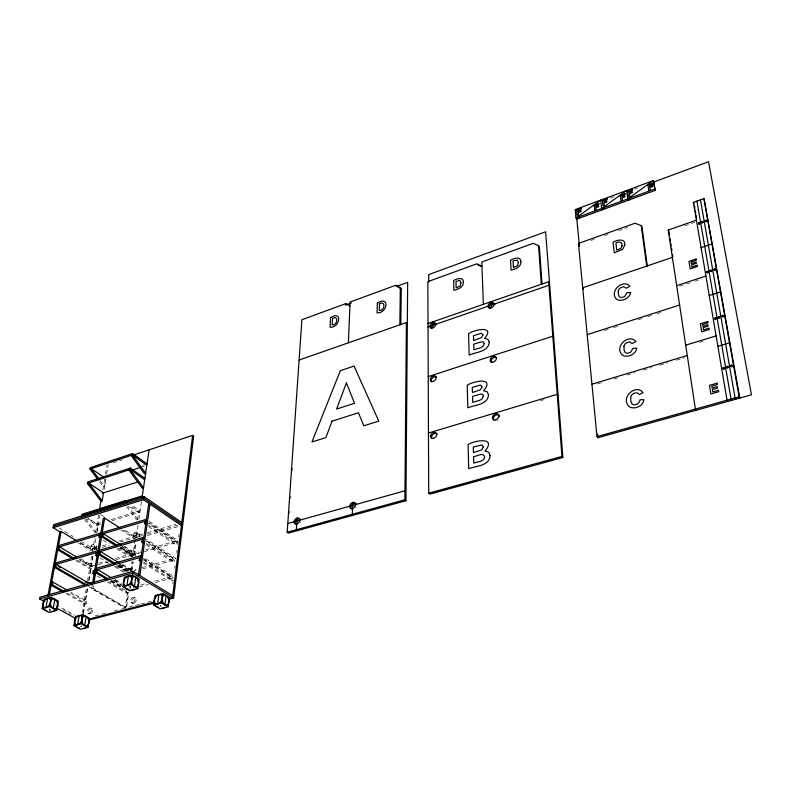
<?xml version="1.0" encoding="UTF-8"?>
<svg xmlns="http://www.w3.org/2000/svg" width="791" height="791" viewBox="0 0 791 791"><rect width="100%" height="100%" fill="white"/><g stroke="black" fill="none" stroke-linecap="round" stroke-linejoin="round"><path stroke-width="0.59" stroke-dasharray="3.96 2.97" d="M289.674 513.468L289.842 510.986M290.683 498.735L290.861 496.234M292.63 470.418L292.799 467.965M142.746 568.858L175.375 559.801L175.582 558.199L146.572 539.383M149.232 521.398L177.906 540.51L177.708 542.092L149.005 522.999M172.774 583.956L173.071 581.543M174.732 568.264L175.038 565.852M176.7 552.573L176.996 550.16M177.688 544.633L178.024 542.003L149.321 522.91M178.657 536.881L178.964 534.469M143.705 561.917L173.219 580.416L171.795 580.802L172.131 578.073L143.675 560.186M139.819 533.747A2.927 1.345 6.9 0 1 135.241 534.291A2.927 1.345 6.9 0 1 135.696 532.007A2.927 1.345 6.9 0 1 139.819 533.747L139.374 536.802A2.937 1.345 6.9 0 0 135.963 535.032A2.937 1.345 6.9 0 0 133.827 536.723A2.937 1.345 6.9 0 0 138.346 537.623M133.185 588.573L133.412 586.952M124.434 546.245L131.721 550.843L131.494 552.395L138.395 553.314L138.613 551.752L140.927 551.09M122.101 546.492L132.898 553.393L132.67 554.946L120.133 547.085M127.489 592.34L125.166 608.071L91.647 588.761L92.24 585.122M130.693 570.558L131.939 562.085M132.621 557.437L135.152 540.293M125.789 608.328L128.093 592.696M131.266 571.043L132.68 561.422M133.57 555.411L135.34 543.377M137.98 525.402L136.22 537.366L124.019 529.495M141.46 501.702L138.682 520.616L127.895 506.121M126.708 606.568L128.854 591.975M132.048 570.173L133.293 561.699M134.173 555.648L136.131 542.329M129.942 589.592L130.456 586.032A5.339 3.431 -57.2 0 0 130.653 588.257M135.32 556.676L135.696 554.076L124.217 546.858M133.56 536.021L134.015 532.956M129.032 568.304L128.795 569.896L135.755 570.795L135.983 569.213L129.032 568.304L122.921 564.566M107.388 582.047L126.066 593.062L126.461 590.383M131.415 556.963L131.662 555.233L120.163 548.034M137.545 519.756L138.593 512.637L128.656 506.003M91.647 588.761L93.031 588.375L93.635 584.737M83.342 613.193L87.613 587.693M88.839 580.406L92.913 556.113M99.636 481.897L103.354 486.821L104.59 486.425L105.717 479.732M83.342 613.401L87.811 586.774M88.819 580.723L93.081 555.302M94.099 549.251L95.929 538.355M96.937 532.303L99.785 515.356M104.046 489.936L105.865 479.039M106.676 474.195L108.308 464.515M65.89 593.497L84.855 604.116L86.17 603.77L86.614 601.12L70.834 592.232M75.798 560.542L90.688 569.362L91.983 568.996L92.409 566.435L79.673 558.851M96.324 549.419L96.828 546.403A2.887 1.285 7.6 0 0 92.695 544.722A2.887 1.285 7.6 0 0 92.389 546.927A2.887 1.285 7.6 0 0 96.828 546.403M90.599 548.657L91.113 545.642M94.96 565.703L88.157 564.823L88.414 563.291L80.998 558.861M82.027 613.539L86.516 586.833M87.534 580.762L91.825 555.272M92.438 551.634L94.821 537.485M95.642 532.63L98.618 514.951M102.87 489.659L104.659 479.03M105.48 474.165L107.032 464.93M49.447 611.275L49.873 608.971M610.494 198.037L614.034 196.722M634.333 189.207L637.783 187.932M590.798 240.543L594.259 239.307M604.631 235.609L608.091 234.373M618.473 230.665L627.698 227.383M684.749 225.831L694.884 222.281M112.984 462.962L122.338 459.858M679.766 286.144L690.286 282.703M694.963 281.171L701.973 278.867M142.34 465.415L144.674 464.653M142.123 466.828L144.466 466.067M604.413 330.598L609.08 329.096M613.757 327.603L618.433 326.11M638.297 319.752L642.974 318.249M647.651 316.756L652.328 315.263M656.995 313.77L661.672 312.267M100.605 522.811L97.115 523.879L88.028 518.115M111.066 519.618L140.126 510.749L132.196 505.429M100.358 524.285L96.868 525.343L86.763 518.945M111.986 520.735L139.908 512.242L129.981 505.597M699.323 342.493L703.99 341.069M540.411 400.721L545.128 399.297M597.521 383.912L602.218 382.498M613.974 378.968L618.681 377.554M626.907 375.082L635.133 372.61M643.37 370.139L651.596 367.667M659.823 365.195L668.059 362.733M676.285 360.261L684.512 357.789M96.502 547.57L92.952 548.618L81.592 541.677M102.425 545.83L109.534 543.743M119.016 540.965L142.706 533.994M147.442 532.6L175.869 524.245M93.872 549.775L97.441 548.736M102.108 547.362L109.296 545.256M119.748 542.191L142.489 535.527M147.225 534.133L180.417 524.403M147.462 535.537L181.416 525.61M98.746 563.162L105.816 561.145M115.229 558.446L132.898 553.393M145.554 549.775L177.906 540.51M92.409 566.435L91.113 566.801L79.436 559.86M98.489 564.695L107.922 562.005M116.168 559.652L133.007 554.847L120.469 546.986M135.696 554.076L134.351 554.461L121.824 546.591M138.395 553.314L143.013 551.989M144.17 551.663L178.024 542.003M141.807 567.592L175.582 558.199M140.462 585.053L146.325 583.471M154.542 581.247L173.328 576.174L143.893 557.596M86.614 601.12L85.299 601.467L68.471 592.004M139.058 586.981L148.451 584.45M155.501 582.552L173.555 577.687M126.066 593.062L127.43 592.696L108.763 581.672M95.167 615.912L106.973 612.827M114.052 610.978L126.54 607.715L93.031 588.375M128.913 607.092L139.562 604.314M140.749 603.998L152.584 600.913M128.735 586.358L131.079 586.655M88.414 563.291L94.08 564.023M131.721 550.843L138.613 551.752M62.894 609.752L71.259 614.3M55.706 604.739L74.868 615.2M87.89 613.173L89.076 613.826M90.866 607.953L92.043 608.605M67.205 593.131L86.17 603.77M88.592 586.408L125.858 607.893M131.336 602.604L132.502 603.286M134.312 597.274L135.479 597.966M97.006 575.927L101.159 578.369M111.264 580.179L121.616 586.329M77.103 560.166L91.983 568.996M111.511 580.91L121.873 587.051M110.928 581.167L121.29 587.308M110.137 581.286L127.766 591.717M115.041 580.03L121.25 583.728M79.673 559.771L88.157 564.823M113.785 580.317L122.032 585.221M113.667 580.416L121.952 585.34M115.071 579.309L121.25 582.987M99.973 557.853L109.207 563.459M114.339 566.574L124.592 572.793M80.069 542.933L92.676 550.615M117.058 565.802L126.283 571.418M77.726 542.675L91.41 551.001M115.694 566.188L124.929 571.794M119.52 564.388L129.744 570.647M58.87 527.795L73.326 536.624M119.184 565.397L128.389 571.023M118.957 565.466L128.172 571.082M118.423 565.417L128.666 571.666M80.296 542.557L92.695 550.121M117.819 565.783L127.044 571.399M121.903 564.626L131.108 570.271M119.619 564.28L130.446 570.756M117.978 548.292L131.583 556.785M103.008 540.194L108.248 543.457M116.623 548.677L129.19 556.518M120.677 547.501L133.224 555.371M119.322 547.896L132.928 556.409M143.28 562.955L171.795 580.802M143.082 558.495L172.537 577.044M143.655 559.257L173.12 577.806M88.038 518.56L98.133 524.957L96.759 533.154L85.893 519.104M123.228 530.049L135.627 538.028M146.009 544.692L174.06 562.757L174.396 560.077L146.394 541.973M120.855 529.782L135.33 539.086M146.394 543.605L175.473 562.361M100.635 514.427L104.699 517.047M146.78 540.886L175.81 559.682M146.345 541.014L175.375 559.801M147.917 524.908L176.66 543.951M148.55 526.687L176.294 545.029L176.62 542.399L147.907 523.335M84.617 519.499L94.762 532.6M100.141 480.503L104.59 486.425M126.57 506.527L136.645 519.974M498.31 419.981A3.589 2.709 -41.4 0 1 497.539 420.505M356.237 507.1A3.461 2.531 -50.5 0 1 355.742 507.862M300.728 521.862A3.391 2.403 -52.5 0 1 300.402 522.653M49.754 608.941A5.053 3.54 77.4 0 1 49.19 609.871M50.575 610.781A5.191 3.144 -58.2 0 1 50.001 608.971M81.068 625.839A4.934 3.352 78.4 0 1 80.553 626.749M81.493 626.868A5.062 3.164 -58.8 0 1 81.305 625.869M160.524 605.323A5.122 3.184 77.4 0 1 160.049 606.252M161.522 607.172A5.201 3.441 -57.7 0 1 160.771 605.352M130.456 586.032A5.25 3.362 76.5 0 1 129.655 588.128M93.298 550.309A2.887 1.275 7.6 0 1 90.629 548.549A2.887 1.275 7.6 0 1 94.129 547.856A2.887 1.275 7.6 0 1 96.186 549.735M135.024 535.823A2.927 1.345 6.9 0 0 139.592 535.27A2.927 1.345 6.9 0 0 135.469 533.539A2.927 1.345 6.9 0 0 135.024 535.823M92.142 548.43A2.887 1.285 7.6 0 0 96.581 547.906A2.887 1.285 7.6 0 0 92.438 546.235A2.887 1.285 7.6 0 0 92.142 548.43M133.046 602.416A3.055 1.968 -57.7 0 0 134.727 597.581A3.055 1.968 -57.7 0 0 130.703 599.825A3.055 1.968 -57.7 0 0 133.046 602.416M134.213 603.098A3.055 1.968 -57.8 0 0 135.884 598.273A3.055 1.968 -57.8 0 0 131.87 600.507A3.055 1.968 -57.8 0 0 134.213 603.098M90.708 613.658A3.006 1.879 -58.3 0 0 92.428 608.912A3.006 1.879 -58.3 0 0 88.552 611.097A3.006 1.879 -58.3 0 0 90.708 613.658M89.531 612.995A3.006 1.879 -58.3 0 0 91.252 608.249A3.006 1.879 -58.3 0 0 87.366 610.434A3.006 1.879 -58.3 0 0 89.531 612.995"/><path stroke-width="1.19" d="M349.919 306.028L345.746 303.635L301.895 319.722L287.192 532.254L288.329 533.114L405.941 500.713L407.662 282.318L396.153 286.54M405.941 500.713L404.893 499.774L406.386 322.53L299.107 360.053M399.851 324.814L400.305 287.627L395.816 285.254L350.087 302.043L348.396 342.819M400.819 324.656L401.245 288.685L400.305 287.627M352.321 514.279L352.746 502.394M296.368 529.723L297.119 518.026M132.799 455.27L192.628 435.386L172.487 597.324L168.918 598.253M168.879 599.262L173.644 598.026L193.666 436.187L192.628 435.386M168.157 606.796L169.333 597.482L162.887 593.557L154.927 595.653L153.681 604.977L160.187 608.843L168.157 606.796L161.68 602.91L153.681 604.977M164.924 604.858L166.12 595.524M161.68 602.91L162.887 593.557M157.676 603.948L158.902 594.605M137.842 588.603L139.196 579.121L132.394 574.978L124.325 577.203L122.902 586.704L129.764 590.778L137.842 588.603L130.999 584.5L122.902 586.704M139.829 575.512L149.983 504.154L148.579 504.589L138.376 575.917M141.243 561.679L139.206 560.404L139.611 557.625M143.932 543.358L141.846 542.013L142.242 539.284M144.832 521.289L144.446 523.968L145.86 523.543M140.61 557.339L140.847 555.678L96.532 568.264L96.265 569.896M143.24 538.997L143.468 537.366L99.508 550.21L99.241 551.821M145.93 520.962L146.157 519.351L102.543 532.452L102.286 534.034M134.43 586.556L135.805 577.054M141.975 498.192L149.074 449.861M130.999 584.5L132.394 574.978M133.017 571.339L39.866 597.205L39.55 598.856L132.769 573.05L133.017 571.339L172.695 595.653M181.416 525.61L143.478 499.714L143.942 496.55L53.709 524.641L53.126 527.716L60.363 532.116M126.946 585.607L128.35 576.095M125.255 500.772L125.018 502.275L81.72 515.752L81.977 514.279L125.255 500.772L127.232 502.107M144.901 478.298L130.337 468.064L130.11 469.518L143.507 487.76L142.212 488.166L128.804 469.943M147.017 463.892L132.601 453.559L132.374 454.983L145.643 473.206L144.358 473.621L131.079 455.408M88.009 627.362L89.502 618.295L82.847 614.637L75.461 616.585L73.909 625.661L80.613 629.26L88.009 627.362L81.315 623.743L73.909 625.661M107.022 579.447L95.622 572.694L97.006 572.308L97.461 569.56L110.908 577.568M113.983 563.924L98.608 554.57L99.982 554.165L100.427 551.475L118.838 562.747M116.188 545.928L101.545 536.763L102.909 536.357L103.344 533.717L121.082 544.88M94.93 574.701L92.854 573.475L93.308 570.736L94.693 570.351M97.916 556.607L95.869 555.361L96.314 552.672M99.261 534.934L98.826 537.573L100.18 537.168M84.677 625.552L86.179 616.476M97.451 552.345L97.718 550.734L55.607 563.034L55.311 564.626M100.279 534.637L100.546 533.055L58.752 545.602L58.465 547.154M92.448 583.906L103.275 518.491L104.63 518.075L120.133 528.052M94.03 582.314L104.63 518.075M81.315 623.743L82.847 614.637M102.187 500.792L103.512 492.872L88.701 483.014L102.187 500.792L100.932 501.187L87.445 483.43L87.692 481.996L130.337 468.064M77.607 624.702L79.14 615.616M101.119 500.08L99.587 509.177L142.321 495.848M97.412 478.941L89.986 469.083L90.233 467.669L132.601 453.559M56.715 610.415L58.386 601.19L51.375 597.334L43.91 599.4L42.16 608.635L49.24 612.432L56.715 610.415L49.655 606.598L42.16 608.635M53.195 608.516L54.886 599.271M49.655 606.598L51.375 597.334M45.908 607.617L47.628 598.372M49.368 594.703L61.154 531.414L75.867 540.372M61.668 591.144L51.128 585.241L52.453 584.865L52.957 582.166L67.68 590.452M84.677 584.786L54.46 567.384L55.775 566.999L56.27 564.349L89.531 583.62M72.614 558.654L57.723 549.844L59.028 549.448L59.513 546.848L76.49 556.953M48.053 594.97L59.859 531.809L61.154 531.414M576.807 219.137L655.146 190.394L653.91 181.96L653.178 180.655L575.205 209.575L576.006 217.911L576.807 219.137L578.785 217.713M604.403 208.31L602.406 209.744L601.615 208.498L626.66 190.493L627.747 198.887L628.509 200.163L630.467 198.768M627.747 198.887L653.178 180.655L655.146 190.394M653.218 182.217L708.528 161.74L751.45 394.798L597.858 437.71L596.978 436.612L578.448 243.43L635.005 223.23L641.224 225.603L641.976 226.879L647.315 266.162M654.414 189.089L576.006 217.911L600.676 200.123L601.615 208.498M345.489 305.099L351.253 302.993M727.789 401.413L727.048 400.206L693.4 202.377L703.99 198.59L739.842 398.051L739.101 396.825L703.99 198.59M696.179 410.242L695.398 409.066L668.237 230.052L696.426 220.175M428.02 323.509L548.667 281.734L549.518 282.901M428.03 326.95L548.934 285.254M672.38 257.382L582.71 287.815L583.54 289.012M701.093 247.642L712.029 243.935L712.731 245.24M89.986 469.083L132.374 454.983L146.81 465.306M676.671 285.65L705.928 276.049M131.593 470.259L140.956 467.214M428.238 376.595L552.81 336.195L553.67 337.332M587.199 334.662L679.607 305.039M709.24 295.537L720.522 291.919L721.244 293.204M102.266 493.268L137.812 481.927M53.412 526.173L143.715 498.132L181.604 524.057M53.126 527.716L143.478 499.714M685.698 345.173L716.112 335.908M428.465 433.043L557.22 394.304L558.11 395.401M591.945 384.179L687.27 355.505M717.872 346.3L729.539 342.8L730.261 344.055M58.208 547.234L100.625 534.528M101.98 534.123L146.246 520.864M54.945 564.725L97.679 552.276M99.053 551.871L143.675 538.869M95.869 555.361L97.234 554.966M141.846 542.013L143.28 541.598M51.633 582.542L52.957 582.166M96.077 569.955L141.045 557.22M92.854 573.475L94.238 573.089M139.206 560.404L140.65 559.998M596.978 436.612L739.101 396.825M287.795 523.543L404.962 490.766M287.192 532.254L404.893 499.774M428.712 493.198L561.946 456.427L562.856 457.485L429.75 494.157L428.712 493.198L427.842 281.645L476.933 263.789L481.956 266.162M88.997 619.076L154.917 601.902M89.067 620.015L154.581 602.979M85.349 582.008L92.211 582.878M542.062 284.236L539.373 246.851L538.542 245.675L533.144 243.351L481.808 262.019L483.36 304.347M477.823 264.916L480.829 266.34M396.756 286.312L401.245 288.685M39.55 598.856L43.881 601.209M56.893 608.279L75.313 618.285M52.453 584.865L64.041 591.361M55.775 566.999L87.02 585.024M58.425 566.425L60.492 567.622M59.028 549.448L73.909 558.278M97.006 572.308L107.368 578.448M132.769 573.05L173.644 598.026M99.982 554.165L115.348 563.538M102.909 536.357L117.543 545.533M89.423 484.745L87.445 483.43L130.11 469.518L144.684 479.732M103.947 477.289L91.232 468.668L98.657 478.535M143.942 496.55L181.792 522.505M345.746 303.635L346.715 304.654M406.386 322.53L407.335 323.578M731.794 400.295L731.052 399.079L696.92 201.112M735.808 399.168L735.076 397.952L700.45 199.856M668.237 230.052L668.968 231.338M693.4 202.377L694.102 203.702M694.508 206.075L694.913 208.458M695.319 210.841L695.734 213.224M696.139 215.607L696.545 217.99M669.156 232.544L669.522 234.967M670.076 238.585L670.442 241.008M670.808 243.42L671.173 245.833M671.549 248.255L671.915 250.668M672.469 254.297L672.834 256.709M641.224 225.603L646.712 266.092M576.718 218.168L579.437 246.377M597.512 434.061L597.858 437.71M562.856 457.485L545.612 231.773L428.722 274.606L428.762 282.001M548.667 281.734L561.946 456.427M538.542 245.675L541.301 284.285M490.895 301.737L491.152 307.847M432.815 321.848L432.855 327.889A3.302 2.274 -41.7 0 1 430.324 324.874A3.302 2.274 -41.7 0 1 435.327 323.133A3.302 2.274 -41.7 0 1 432.865 327.879M489.046 308.015A3.391 2.373 -38.9 0 1 491.053 304.08A3.391 2.373 -38.9 0 1 494.84 304.654M431.283 328.512A3.293 2.274 -41.6 0 1 432.321 324.617A3.293 2.274 -41.6 0 1 436.266 324.201M491.537 362.604A3.49 2.531 -39.9 0 1 492.19 358.748A3.49 2.531 -39.9 0 1 496.313 357.661M431.609 381.885A3.391 2.422 -43 0 1 432.351 378.088A3.391 2.422 -43 0 1 436.266 377.06M493.841 420.209A3.589 2.709 -41.4 0 1 495.235 415.512A3.589 2.709 -41.4 0 1 499.675 416.185M431.945 438.659A3.49 2.581 -44.8 0 1 433.043 434.328A3.49 2.581 -44.8 0 1 437.245 434.14M351.57 509.018A3.461 2.531 -50.5 0 1 351.461 505.133A3.461 2.531 -50.5 0 1 355.297 503.284M355.891 503.6A3.461 2.531 -50.5 0 1 356.336 504.085M295.537 524.008A3.391 2.403 -52.5 0 1 296.506 519.984A3.391 2.403 -52.5 0 1 300.175 519.203M46.659 610.87A5.053 3.54 77.4 0 1 44.83 609.891M43.08 606.568A5.053 3.54 77.4 0 1 43.95 601.951M57.466 603.632A5.191 3.144 -58.2 0 1 56.636 608.239M54.955 610.306A5.191 3.144 -58.2 0 1 51.217 611.305M79.051 627.757A4.934 3.352 78.4 0 1 75.689 625.958M74.749 623.624A4.934 3.352 78.4 0 1 75.521 619.086M88.819 621.677A5.062 3.164 -58.8 0 1 88.434 624.03M85.29 627.916A5.062 3.164 -58.8 0 1 83.371 628.4M158.645 607.251A5.122 3.184 77.4 0 1 155.402 605.323M154.433 602.9A5.122 3.184 77.4 0 1 154.581 599.163M155.056 598.233A5.122 3.184 77.4 0 1 155.698 597.581M168.76 600.952A5.201 3.441 -57.7 0 1 168.453 603.365M165.22 607.389A5.201 3.441 -57.7 0 1 163.154 607.923M128.152 589.127A5.25 3.362 76.5 0 1 124.721 587.09M123.712 584.589A5.25 3.362 76.5 0 1 124.424 579.843M137.812 580.821A5.339 3.431 -57.2 0 1 138.207 585.113M134.865 589.255A5.339 3.431 -57.2 0 1 131.87 589.602M518.362 262.454L517.64 265.568L513.418 267.605L513.043 260.981L517.265 260.031L518.362 262.454M520.873 261.643C521.368 267.071 515.218 269.069 511.085 270.166L510.541 260.16C513.478 258.588 520.844 255.691 520.873 261.643M379.453 304.031L379.294 310.448C384.94 311.278 385.84 299.621 379.453 304.031M377.337 303.18L377.089 312.86C387.481 313.641 390.171 295.013 377.337 303.18M460.975 282.832L460.194 285.907L456.14 287.865L456.012 281.309L460.016 280.439L460.975 282.832M332.536 318.555L332.21 324.883C337.549 325.704 338.766 314.343 332.536 318.555M463.378 282.061C463.714 287.291 457.94 289.338 453.866 290.366L453.678 280.479C456.476 278.867 463.625 276.286 463.378 282.061M330.559 317.695L330.055 327.247C339.843 328.087 343.057 309.815 330.559 317.695M730.835 365.729L731.408 366.441L732.347 365.501L732.11 366.47A1.453 1.127 -26.2 0 1 731.309 366.767C728.491 365.59 734.206 363.969 730.835 365.729M490.074 455.517C489.629 466.107 475.964 465.879 468.687 468.717L468.074 444.552C475.075 440.201 497.025 436.761 484.952 451.038L488.67 452.205L490.074 455.517M726.741 366.965L727.315 367.686L728.244 366.747L728.017 367.716A1.453 1.127 -26.5 0 1 727.216 368.003C724.388 366.826 730.133 365.205 726.741 366.965M488.512 394.749C487.938 404.893 474.808 404.824 467.827 407.82L467.244 385.187C473.562 381.074 495.334 376.743 483.568 390.724L487.157 391.693L488.512 394.749M723.162 368.151L723.725 368.863L724.665 367.924L724.427 368.893A1.444 1.127 -26.7 0 1 723.627 369.179C720.858 367.963 726.484 366.451 723.162 368.151M489.273 342.157C488.601 351.936 475.895 351.985 469.152 355.11L468.569 333.733C474.155 329.521 496.006 325.111 484.458 338.489L487.948 339.309L489.273 342.157M630.684 397.398L630.902 401.512L631.821 403.588A4.627 3.619 -32.7 0 0 634.145 404.784C637.071 405.041 639.79 402.688 640.008 399.752L643.973 399.692C643.182 405.437 636.666 408.888 631.297 407.632A9.166 7.168 -32.7 0 1 627.678 404.844C621.785 395.935 636.646 383.862 643.043 392.682L639.247 394.61C638.119 392.118 634.778 392.563 632.909 393.918A4.677 3.658 -32.7 0 0 630.981 396.301L630.684 397.398M722.232 316.005L722.796 316.667L723.696 315.747L723.468 316.677A1.414 1.058 -27 0 1 722.687 316.973C720.008 315.866 725.476 314.314 722.232 316.005M718.268 317.28L718.821 317.942L719.731 317.033L719.503 317.952A1.414 1.058 -27.3 0 1 718.722 318.249C716.003 317.142 721.56 315.599 718.268 317.28M714.797 318.486L715.351 319.149L716.25 318.239L716.023 319.159A1.414 1.058 -27.4 0 1 715.252 319.455C712.582 318.348 718.02 316.805 714.797 318.486M623.921 346.379L624.119 350.275L625.009 352.213A4.509 3.401 -32.6 0 0 627.243 353.29L630.536 352.39L632.938 348.366L636.765 348.208C635.924 353.745 629.695 357.067 624.485 356.049A8.938 6.733 -32.6 0 1 620.984 353.508C615.457 345.005 629.636 333.495 635.895 341.593L632.217 343.521L629.349 341.86L626.077 343.027A4.568 3.431 -32.6 0 0 624.218 345.341L623.921 346.379M714.224 269.434L714.767 270.047L715.647 269.158L715.42 270.047A1.384 0.999 -27.7 0 1 714.659 270.344C712.058 269.276 717.388 267.803 714.224 269.434M710.377 270.74L710.911 271.362L711.791 270.463L711.574 271.353A1.384 0.999 -27.9 0 1 710.812 271.649C708.242 270.641 713.512 269.078 710.377 270.74M707.016 271.966L707.54 272.588L708.42 271.699L708.192 272.579A1.374 0.999 -28.1 0 1 707.441 272.885C704.85 271.807 710.18 270.354 707.016 271.966M618.275 291.118L618.453 294.786L619.313 296.585A4.39 3.184 -32.5 0 0 621.469 297.525L624.653 296.585L626.976 292.729L630.674 292.462C629.784 297.782 623.842 300.976 618.799 300.204A8.691 6.288 -32.5 0 1 615.428 297.91C610.266 289.822 623.743 278.907 629.854 286.273L626.294 288.191L623.535 286.708L620.371 287.904A4.439 3.204 -32.5 0 0 618.562 290.129L618.275 291.118M705.542 220.768L706.056 221.342L706.917 220.471L706.699 221.322A1.345 0.939 -28.4 0 1 705.967 221.618C703.417 220.689 708.687 219.097 705.542 220.768M698.562 223.349L699.076 223.922L699.926 223.062L699.709 223.902A1.345 0.939 -28.7 0 1 698.977 224.199C696.515 223.24 701.587 221.737 698.562 223.349M701.825 222.103L702.339 222.676L703.189 221.806L702.972 222.657A1.345 0.939 -28.6 0 1 702.24 222.953C699.738 222.004 704.91 220.462 701.825 222.103M622.062 245.774L620.925 248.384L616.733 250.134L615.912 243.173C618.542 241.196 622.814 241.72 622.062 245.774M484.656 456.822C484.319 462.043 477.28 461.489 473.76 463.14L473.572 456.634C476.617 456.526 483.538 451.73 484.656 456.822M483.271 396.153C482.876 401.146 476.113 400.721 472.731 402.421L472.553 396.34L481.057 394.027L482.668 394.58L483.271 396.153M484.181 343.63C483.726 348.445 477.2 348.119 473.928 349.869L473.75 344.115L482.026 341.682L483.588 342.157L484.181 343.63M483.36 446.905L481.778 449.842L473.463 452.61L473.305 447.044L481.808 444.947L483.36 446.905M482.026 386.898L480.493 389.706L472.445 392.563L472.296 387.353L480.533 385.118L482.026 386.898M482.965 334.919L481.472 337.619L473.641 340.555L473.493 335.641L481.501 333.278L482.965 334.919M624.841 245.022L622.695 249.303L614.271 252.853L613.035 242.333C616.683 239.91 625.572 237.824 624.841 245.022M332.032 421.178L325.892 437.621L311.951 441.971L340.318 370.712L354.061 366.055L378.78 421.109L363.82 425.776L358.442 412.764L332.032 421.178M346.409 382.844L336.6 409.085L354.516 403.291L346.409 382.844M606.994 198.719L602.327 200.449L602.93 205.739L604.304 205.235L604.047 202.98L606.895 201.923L606.796 201.033L603.948 202.081L603.8 200.835L607.102 199.609L606.994 198.719M581.177 208.34L576.609 210.04L577.114 215.31L578.468 214.806L578.251 212.571L581.039 211.533L580.95 210.643L578.162 211.672L578.043 210.426L581.266 209.229L581.177 208.34M632.454 189.425L627.698 191.195L628.38 196.504L629.784 195.98L629.488 193.726L632.395 192.648L632.276 191.748L629.379 192.826L629.211 191.57L632.573 190.324L632.454 189.425M652.842 183.294L648.007 185.084L648.778 190.423L650.202 189.899L649.876 187.625L652.822 186.538L652.694 185.628L649.747 186.716L649.559 185.46L652.98 184.194L652.842 183.294M598.817 203.435L594.179 205.156L594.753 210.446L596.117 209.941L595.87 207.687L598.708 206.649L598.609 205.749L595.771 206.797L595.643 205.541L598.916 204.335L598.817 203.435M625.009 193.686L620.273 195.436L620.945 200.756L622.339 200.242L622.052 197.977L624.939 196.91L624.831 196.01L621.944 197.078L621.785 195.822L625.127 194.586L625.009 193.686M696.06 259.033L688.981 261.406L690.187 268.871L697.484 266.438L697.276 265.173L691.917 266.962L691.581 264.926L696.396 263.324L696.189 262.068L691.374 263.67L691.107 262.019L696.268 260.288L696.06 259.033M707.767 321.512L700.381 323.806L701.686 331.844L709.3 329.501L709.072 328.136L703.486 329.867L703.12 327.672L708.143 326.119L707.915 324.765L702.902 326.317L702.616 324.537L707.994 322.866L707.767 321.512M717.15 383.141L709.478 385.346L710.872 393.967L718.782 391.723L718.544 390.26L712.731 391.911L712.345 389.558L717.566 388.074L717.318 386.621L712.118 388.104L711.801 386.206L717.397 384.594L717.15 383.141M297.485 523.642A3.401 2.403 -52.5 0 0 299.047 518.332A3.401 2.403 -52.5 0 0 294.272 520.982A3.401 2.403 -52.5 0 0 297.485 523.642M352.549 508.415A3.471 2.531 -50.5 0 0 355.248 503.175A3.471 2.531 -50.5 0 0 350.146 504.618A3.471 2.531 -50.5 0 0 352.549 508.415M490.371 308.025A3.391 2.373 -38.9 0 0 493.94 303.536A3.391 2.373 -38.9 0 0 488.818 304.12A3.391 2.373 -38.9 0 0 490.371 308.025M492.575 362.219A3.49 2.531 -39.9 0 0 496.264 357.562A3.49 2.531 -39.9 0 0 490.974 358.016A3.49 2.531 -39.9 0 0 492.575 362.219M433.231 381.4A3.391 2.422 -43 0 0 435.782 376.437A3.391 2.422 -43 0 0 430.62 378.108A3.391 2.422 -43 0 0 433.231 381.4M495.769 419.813A3.599 2.709 -41.4 0 0 498.379 414.514A3.599 2.709 -41.4 0 0 492.773 416.195A3.599 2.709 -41.4 0 0 495.769 419.813M433.626 438.333A3.49 2.581 -44.8 0 0 436.256 433.142A3.49 2.581 -44.8 0 0 430.927 434.743A3.49 2.581 -44.8 0 0 433.626 438.333M46.916 607.181A5.221 3.144 -58.1 0 0 50.021 598.985A5.221 3.144 -58.1 0 0 43.376 602.801A5.221 3.144 -58.1 0 0 46.916 607.181M50.515 601.981A5.072 3.53 77.3 0 0 55.073 608.843A5.072 3.53 77.3 0 0 56.517 600.824A5.072 3.53 77.3 0 0 50.515 601.981M78.606 624.287A5.092 3.154 -58.6 0 0 81.532 616.248A5.092 3.154 -58.6 0 0 75.007 619.926A5.092 3.154 -58.6 0 0 78.606 624.287M82.383 618.087A4.944 3.342 78.3 0 0 85.566 625.869A4.944 3.342 78.3 0 0 88.305 619.076A4.944 3.342 78.3 0 0 82.383 618.087M158.744 603.503A5.23 3.441 -57.6 0 0 161.542 595.227A5.23 3.441 -57.6 0 0 154.591 599.084A5.23 3.441 -57.6 0 0 158.744 603.503M162.284 598.243A5.142 3.164 77.3 0 0 166.624 605.194A5.142 3.164 77.3 0 0 167.633 597.106A5.142 3.164 77.3 0 0 162.284 598.243M128.033 585.142A5.379 3.431 -57 0 0 130.999 576.688A5.379 3.431 -57 0 0 123.92 580.703A5.379 3.431 -57 0 0 128.033 585.142M131.692 579.754A5.27 3.342 76.4 0 0 136.23 586.942A5.27 3.342 76.4 0 0 137.397 578.696A5.27 3.342 76.4 0 0 131.692 579.754"/></g></svg>
